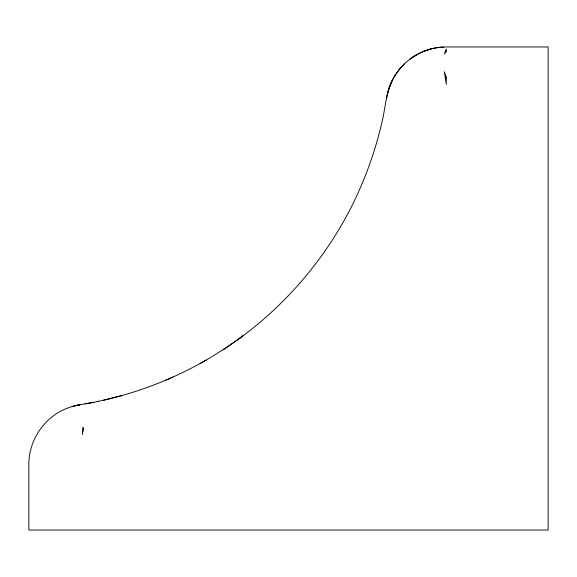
<?xml version="1.0" encoding="UTF-8"?>
<svg xmlns="http://www.w3.org/2000/svg" width="577" height="577" viewBox="0 0 577 577"><rect width="100%" height="100%" fill="white"/><g stroke="black" fill="none" stroke-linecap="round" stroke-linejoin="round"><path stroke-width="0.87" d="M98.306 401.354C87.192 404.03 75.493 404.463 64.927 409.136C43.412 418.44 28.706 440.972 28.85 464.413L28.85 530.032L548.15 530.032L548.15 46.968L446.302 46.968C425.602 46.831 405.364 58.19 394.726 75.955L394.596 76.164C386.864 88.375 385.905 103.103 383.135 116.9C376.334 148.397 365.501 178.978 350.96 207.742C321.663 265.16 277.133 314.616 223.09 349.749M386.662 97.895C387.996 90.156 390.708 82.706 394.726 75.955M387.239 94.787L389.381 87.192L392.504 79.929M388.364 90.329L391.026 83.045M445.444 51.165L446.302 49.023L446.302 51.562L444.254 54.007L445.444 51.165L446.302 51.562M394.596 76.164L399.017 69.795L404.217 64.04M243.133 335.771L243.501 335.489L226.573 347.455L211.903 356.737M237.63 339.795L240.191 337.942M416.608 54.772L410.117 59.005C419.868 51.916 431.603 47.415 443.72 47.134M98.198 401.376C137.946 392.973 176.302 377.985 211.189 357.149M200.06 363.539L206.169 360.098M165.974 380.092L173.006 377.019M423.597 51.396L430.954 48.951M122.627 395.346L103.622 400.186M72.212 406.482L79.777 404.78L77.57 405.169M93.387 402.357L85.187 403.878M445.437 77.318L446.302 77.159L444.254 71.714L446.302 84.242L446.302 77.159M78.003 405.083L79.777 404.78M82.98 427.658L82.41 434.221L83.477 428.112L82.98 427.658"/></g></svg>
